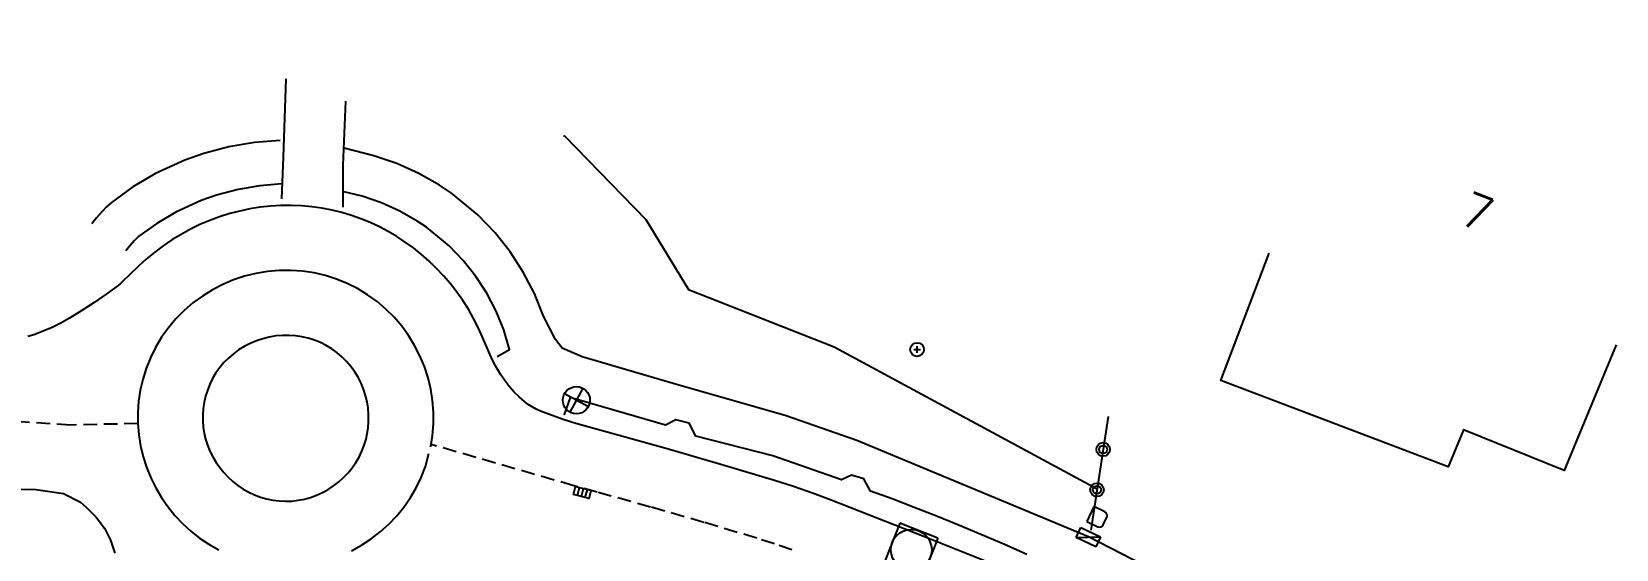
# Model space of a CAD drawing. Header units: millimetres. Extents: x 159000 to 159487, y 157000 to 157996.
# Drawn here: x 159116 to 159174.2, y 157536.9 to 157555.9 of the extents above; entities that cross this region are included whole.
import ezdxf
from ezdxf.enums import TextEntityAlignment as Align

# ---------------------------------------------------------------- set-up
doc = ezdxf.new("R2010")
doc.units = ezdxf.units.MM
doc.linetypes.add('DASHED', pattern=[0.75, 0.5, -0.25])
doc.layers.get('0').update_dxf_attribs({"linetype": 'CONTINUOUS'})
for name, color, linetype in [('W0001', 6, 'DASHED'), ('W0008', 7, 'CONTINUOUS'), ('W0014', 7, 'CONTINUOUS'), ('W0061', 7, 'CONTINUOUS'), ('W0100', 7, 'CONTINUOUS'), ('W0211', 2, 'CONTINUOUS'), ('W0400', 7, 'CONTINUOUS'), ('W0420', 7, 'CONTINUOUS'), ('W0438', 7, 'CONTINUOUS'), ('W0469', 7, 'CONTINUOUS'), ('W0856', 7, 'CONTINUOUS'), ('W0991', 7, 'CONTINUOUS'), ('W1338', 7, 'CONTINUOUS')]:
    doc.layers.add(name, color=color, linetype=linetype)
doc.styles.get("Standard").update_dxf_attribs({"font": 'romans.shx', "width": 0.85})

# ---------------------------------------------------------------- blocks, each defined once
blk = doc.blocks.new('T438')
for p, q in [((0.15, 1.1), (-0.3, 1.1)), ((-0.3, 1.1), (-0.3, 0.5)), ((0.3, 0.65), (0.3, 0.95)), ((-0.4, 0.2), (0.4, 0.2)), ((-0.4, -0.2), (-0.4, 0.2)), ((-0.3, 0.5), (0.15, 0.5)), ((0.4, 0.2), (0.4, -0.2))]:
    blk.add_line(p, q)
at = {"flags": 128}
for points in [[(-0.4, -0.2), (0.4, 0.2)], [(0.4, -0.2), (-0.4, -0.2)]]:
    blk.add_lwpolyline(points, dxfattribs=at)
for centre, major_axis, start_param, end_param in [((0.15, 0.95), (0.106, -0.106), 0.785398, 2.356194), ((0.15, 0.65), (0.106, 0.106), 3.926991, 5.497787)]:
    blk.add_ellipse(centre, major_axis=major_axis, ratio=1, start_param=start_param, end_param=end_param)
blk = doc.blocks.new('T856')
for p, q in [((-0.125, 0), (0.125, 0)), ((0, 0.125), (0, -0.125))]:
    blk.add_line(p, q)
blk.add_ellipse((0, 0), major_axis=(-0.177, 0.177), ratio=1, start_param=3.926991, end_param=10.210176)
blk = doc.blocks.new('T420')
for p, q in [((0.75, 0.75), (-0.75, 0.75)), ((-0.75, 0.75), (-0.75, -0.75)), ((0.75, 0.75), (0.75, -0.75)), ((0.75, -0.75), (-0.75, -0.75))]:
    blk.add_line(p, q)
blk.add_ellipse((0, 0), major_axis=(-0.53, 0.53), ratio=1, start_param=3.926991, end_param=10.210176)
blk = doc.blocks.new('T400')
for p, q in [((-0.15, 0.3), (0.15, 0.3)), ((-0.15, -0.25), (-0.15, 0.3)), ((-0.15, 0.15), (0.15, 0.15)), ((-0.15, 0), (0.15, 0)), ((0.15, 0.3), (0.15, -0.25)), ((-0.15, -0.15), (0.15, -0.15)), ((-0.15, -0.25), (-0.15, -0.3)), ((-0.15, -0.3), (0.15, -0.3)), ((0.15, -0.3), (0.15, -0.25))]:
    blk.add_line(p, q)
blk = doc.blocks.new('T469')
at = {"color": 0, "linetype": 'Continuous', "flags": 128}
for points in [[(-0.354, 0.354), (0.354, -0.354)], [(-0.354, -0.354), (0.354, 0.354)]]:
    blk.add_lwpolyline(points, dxfattribs=at)
at = {"color": 0, "linetype": 'Continuous'}
blk.add_circle((0, 0), 0.5, dxfattribs=at)
blk = doc.blocks.new('t322o')
at = {"color": 0, "linetype": 'Continuous'}
for radius in [0.25, 0.15]:
    blk.add_circle((0, 0), radius, dxfattribs=at)

msp = doc.modelspace()

# ---------------------------------------------------------------- linework, layer by layer
at = {"layer": 'W0001'}
for points in [[(159119.904, 157541.478), (159117.424, 157541.426), (159100.32, 157542.492), (159085.163, 157543.308), (159066.462, 157544.393), (159063.696, 157544.561), (159060.931, 157544.746), (159058.166, 157544.946), (159057.478, 157545.006), (159056.791, 157545.082), (159056.106, 157545.174), (159054.943, 157545.351), (159053.782, 157545.543), (159052.624, 157545.749), (159051.469, 157545.97), (159050.802, 157546.109), (159050.139, 157546.262), (159049.478, 157546.43), (159048.822, 157546.611), (159022.989, 157554.062), (159017.39, 157555.871)], [(159127.755, 157536.81), (159128.125, 157537.013), (159128.478, 157537.243), (159128.812, 157537.501), (159129.126, 157537.783), (159129.416, 157538.088), (159129.683, 157538.415), (159129.923, 157538.761), (159130.136, 157539.125), (159130.32, 157539.505), (159130.475, 157539.897), (159130.685, 157540.711), (159130.685, 157540.711), (159130.737, 157541.042), (159130.769, 157541.469), (159130.769, 157541.897), (159130.735, 157542.323), (159130.667, 157542.746), (159130.567, 157543.163), (159130.434, 157543.57), (159130.27, 157543.965), (159130.075, 157544.347), (159129.851, 157544.712), (159129.599, 157545.059), (159129.322, 157545.383), (159129.019, 157545.685), (159128.693, 157545.962), (159128.346, 157546.213), (159127.98, 157546.435), (159127.598, 157546.627), (159127.201, 157546.788), (159126.794, 157546.917), (159126.377, 157547.013), (159125.953, 157547.076), (159125.528, 157547.105), (159125.097, 157547.101), (159124.669, 157547.063), (159124.245, 157546.992), (159123.827, 157546.888), (159123.419, 157546.753), (159123.023, 157546.586), (159122.641, 157546.389), (159122.274, 157546.162), (159121.929, 157545.909), (159121.605, 157545.629), (159121.303, 157545.324), (159121.027, 157544.996), (159120.778, 157544.647), (159120.558, 157544.279), (159120.367, 157543.895), (159120.209, 157543.498), (159120.086, 157543.104), (159119.994, 157542.704), (159119.933, 157542.298), (159119.903, 157541.888), (159119.904, 157541.478), (159119.937, 157541.068), (159120.001, 157540.663), (159120.096, 157540.263), (159120.221, 157539.873), (159120.376, 157539.49), (159120.559, 157539.121), (159120.768, 157538.767), (159121.004, 157538.429), (159121.263, 157538.109), (159121.546, 157537.809), (159121.85, 157537.532), (159122.173, 157537.277), (159122.517, 157537.046), (159122.882, 157536.84)], [(159143.94, 157536.841), (159143.301, 157537.062), (159142.649, 157537.27), (159140.705, 157537.851), (159138.746, 157538.415), (159136.777, 157538.963), (159135.924, 157539.196), (159130.685, 157540.711)]]:
    msp.add_lwpolyline(points, dxfattribs=at)
at = {"layer": 'W0008'}
for points in [[(159152.119, 157535.997), (159148.753, 157537.339), (159145.383, 157538.669), (159144.696, 157538.928), (159144.002, 157539.169), (159143.303, 157539.391), (159141.329, 157539.98), (159139.351, 157540.551), (159137.367, 157541.103), (159136.441, 157541.356), (159136, 157541.483), (159135.564, 157541.622), (159135.132, 157541.774), (159134.704, 157541.938), (159134.545, 157542.009), (159134.392, 157542.092), (159134.245, 157542.186), (159134.106, 157542.29), (159133.914, 157542.457), (159133.733, 157542.636), (159133.565, 157542.826), (159133.408, 157543.026), (159133.245, 157543.264), (159133.095, 157543.51), (159132.96, 157543.765), (159132.839, 157544.026), (159132.57, 157544.656), (159132.412, 157545.004), (159132.238, 157545.344), (159132.048, 157545.675), (159131.842, 157545.997), (159131.622, 157546.31), (159131.388, 157546.611), (159131.14, 157546.902), (159130.878, 157547.18), (159130.604, 157547.446), (159130.318, 157547.699), (159130.03, 157547.929), (159129.731, 157548.146), (159129.422, 157548.348), (159129.104, 157548.534), (159128.778, 157548.705), (159128.443, 157548.86), (159128.101, 157548.999), (159127.753, 157549.121), (159127.399, 157549.226), (159127.041, 157549.313), (159126.668, 157549.385), (159126.292, 157549.439), (159125.913, 157549.473), (159125.533, 157549.489), (159125.153, 157549.486), (159124.774, 157549.464), (159124.396, 157549.424), (159124.021, 157549.364), (159123.649, 157549.286), (159123.281, 157549.19), (159122.909, 157549.073), (159122.543, 157548.938), (159122.184, 157548.785), (159121.833, 157548.615), (159121.49, 157548.429), (159121.157, 157548.226), (159120.834, 157548.007), (159120.522, 157547.773), (159120.221, 157547.524), (159119.933, 157547.261), (159119.315, 157546.668), (159119.284, 157546.641), (159119.176, 157546.555), (159118.744, 157546.232), (159118.302, 157545.922), (159117.85, 157545.627), (159117.389, 157545.346), (159117.075, 157545.172), (159116.752, 157545.013), (159116.422, 157544.87), (159116.086, 157544.744), (159115.857, 157544.674)], [(159115.2, 157539.068), (159116.154, 157539.057), (159116.154, 157539.057), (159116.154, 157539.057), (159117.167, 157538.917), (159117.794, 157538.588), (159118.02, 157538.399), (159118.376, 157538.046), (159118.673, 157537.643), (159118.904, 157537.199), (159119.062, 157536.723)]]:
    msp.add_lwpolyline(points, dxfattribs=at)
msp.add_lwpolyline([(159128.292, 157540.912), (159128.367, 157541.317), (159128.385, 157541.558), (159128.385, 157541.799), (159128.366, 157542.04), (159128.328, 157542.278), (159128.271, 157542.513), (159128.196, 157542.742), (159128.104, 157542.965), (159127.994, 157543.18), (159127.868, 157543.386), (159127.726, 157543.581), (159127.571, 157543.762), (159127.403, 157543.93), (159127.221, 157544.084), (159127.028, 157544.224), (159126.825, 157544.347), (159126.612, 157544.454), (159126.391, 157544.544), (159126.164, 157544.616), (159125.932, 157544.669), (159125.697, 157544.704), (159125.459, 157544.72), (159125.215, 157544.718), (159124.971, 157544.696), (159124.729, 157544.656), (159124.491, 157544.597), (159124.259, 157544.519), (159124.033, 157544.424), (159123.816, 157544.312), (159123.607, 157544.183), (159123.415, 157544.042), (159123.234, 157543.886), (159123.066, 157543.717), (159122.913, 157543.534), (159122.774, 157543.34), (159122.651, 157543.135), (159122.545, 157542.921), (159122.457, 157542.699), (159122.389, 157542.482), (159122.338, 157542.259), (159122.304, 157542.034), (159122.287, 157541.806), (159122.288, 157541.578), (159122.306, 157541.35), (159122.342, 157541.125), (159122.395, 157540.903), (159122.464, 157540.686), (159122.552, 157540.468), (159122.656, 157540.258), (159122.776, 157540.055), (159122.91, 157539.863), (159123.058, 157539.681), (159123.219, 157539.51), (159123.392, 157539.351), (159123.577, 157539.206), (159123.772, 157539.075), (159123.976, 157538.96), (159124.188, 157538.861), (159124.408, 157538.778), (159124.633, 157538.713), (159124.862, 157538.666), (159125.095, 157538.637), (159125.329, 157538.627), (159125.564, 157538.635), (159125.796, 157538.661), (159126.027, 157538.705), (159126.253, 157538.767), (159126.473, 157538.847), (159126.69, 157538.945), (159126.898, 157539.059), (159127.097, 157539.189), (159127.286, 157539.334), (159127.462, 157539.493), (159127.626, 157539.665), (159127.776, 157539.849), (159127.912, 157540.045), (159128.032, 157540.25), (159128.136, 157540.464), (159128.223, 157540.685), (159128.292, 157540.912)], close=True, dxfattribs=at)
at = {"layer": 'W0014'}
for points in [[(159125.135, 157551.876), (159124.191, 157551.802), (159123.246, 157551.642), (159122.326, 157551.398), (159121.626, 157551.15), (159120.558, 157550.662), (159119.723, 157550.171), (159118.931, 157549.602), (159118.738, 157549.428), (159118.589, 157549.272), (159118.384, 157549.032), (159118.215, 157548.82)], [(159160.467, 157534.415), (159154.836, 157537.315), (159146.322, 157540.855), (159143.685, 157541.781), (159143.685, 157541.781), (159139.783, 157542.896), (159136.227, 157543.929), (159136.227, 157543.929), (159135.498, 157544.243), (159135.492, 157544.249), (159135.248, 157544.562), (159134.813, 157545.43), (159134.478, 157546.255), (159134.067, 157547.045), (159133.582, 157547.792), (159133.028, 157548.49), (159132.398, 157549.144), (159131.43, 157549.938), (159130.991, 157550.233), (159130.232, 157550.666), (159129.42, 157551.031), (159128.576, 157551.318), (159127.48, 157551.589)], [(159125.199, 157550.279), (159124.387, 157550.216), (159123.585, 157550.079), (159122.798, 157549.871), (159122.226, 157549.668), (159121.297, 157549.244), (159120.595, 157548.831), (159119.934, 157548.356), (159119.934, 157548.356), (159119.851, 157548.282), (159119.775, 157548.201), (159119.616, 157548.015), (159119.464, 157547.824)], [(159133.106, 157543.938), (159133.561, 157544.204), (159133.349, 157544.916), (159133.07, 157545.605), (159132.726, 157546.263), (159132.322, 157546.886), (159131.86, 157547.468), (159131.345, 157548.003), (159130.505, 157548.692), (159130.173, 157548.915), (159129.528, 157549.283), (159128.851, 157549.588), (159128.147, 157549.827), (159127.425, 157549.998)], [(159152.573, 157536.671), (159151.731, 157537.045), (159150.884, 157537.409), (159150.034, 157537.763), (159149.232, 157538.087), (159148.428, 157538.403), (159147.62, 157538.71), (159146.823, 157539.002), (159146.583, 157539.447), (159146.133, 157539.588), (159145.764, 157539.408), (159143.237, 157540.295), (159140.413, 157541.013), (159140.16, 157541.491), (159139.674, 157541.622), (159139.299, 157541.422), (159135.795, 157542.441), (159135.565, 157541.812), (159135.565, 157541.812)]]:
    msp.add_lwpolyline(points, dxfattribs=at)
at = {"layer": 'W0061'}
for points in [[(159125.196, 157549.727), (159125.254, 157551.264), (159125.357, 157554.136)], [(159127.534, 157553.314), (159127.437, 157550.972), (159127.435, 157549.429)]]:
    msp.add_lwpolyline(points, dxfattribs=at)
at = {"layer": 'W0100'}
msp.add_lwpolyline([(159174.233, 157544.369), (159172.316, 157539.751), (159168.612, 157541.245), (159168.05, 157539.891), (159159.697, 157543.059), (159161.471, 157547.734)], dxfattribs=at)
at = {"layer": 'W0211'}
msp.add_lwpolyline([(159135.569, 157552.016), (159135.579, 157552.047), (159138.568, 157548.971), (159140.133, 157546.404), (159145.494, 157544.298), (159155.153, 157539.078)], dxfattribs=at)
at = {"layer": 'W1338'}
msp.add_lwpolyline([(159155.562, 157541.734), (159154.921, 157537.563)], dxfattribs=at)

# ---------------------------------------------------------------- block references
at = {"layer": 'W0400', "rotation": 75.11200365988873}
msp.add_blockref('T400', (159136.239, 157538.948), dxfattribs=at)
at = {"layer": 'W0420', "rotation": 338.4713474620306}
msp.add_blockref('T420', (159148.325, 157536.845), dxfattribs=at)
at = {"layer": 'W0438', "rotation": 334.7344195594474}
msp.add_blockref('T438', (159154.832, 157537.305), dxfattribs=at)
at = {"layer": 'W0469', "rotation": 196.5586347465506}
msp.add_blockref('T469', (159136.018, 157542.337), dxfattribs=at)
at = {"layer": 'W0856', "rotation": 88.69740897968111}
msp.add_blockref('T856', (159148.54, 157544.199), dxfattribs=at)
at = {"layer": 'W1338', "rotation": 261.2579329589574}
for p in [(159155.377, 157540.529), (159155.149, 157539.046)]:
    msp.add_blockref('t322o', p, dxfattribs=at)

# ---------------------------------------------------------------- texts
at = {"layer": 'W0991'}
msp.add_text('7', height=1.25, rotation=339.23439, dxfattribs=at).set_placement((159168.907, 157548.665), align=Align.CENTER)

doc.saveas('drawing.dxf')
